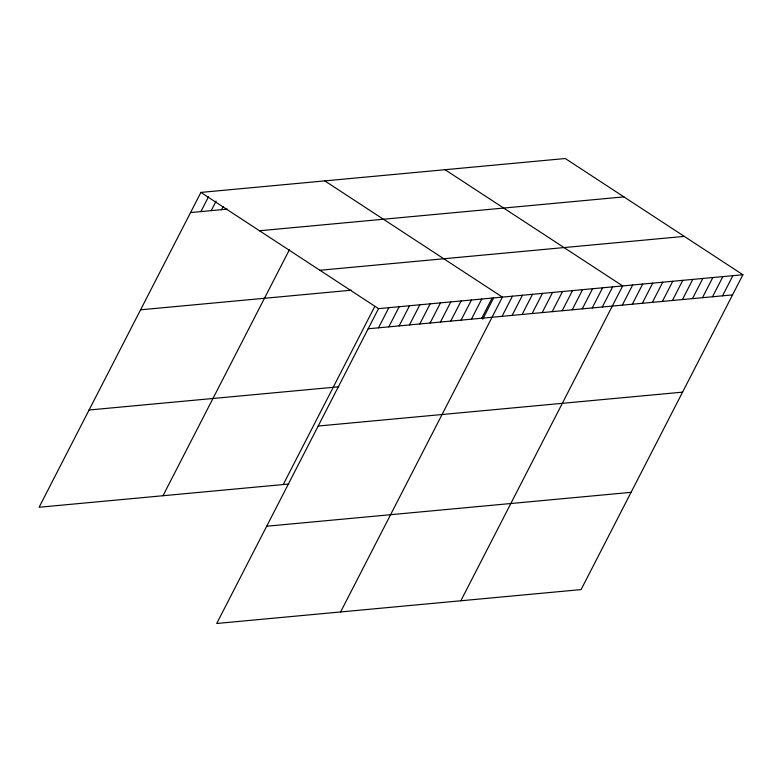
<?xml version="1.0" encoding="UTF-8"?>
<svg xmlns="http://www.w3.org/2000/svg" width="782" height="782" viewBox="0 0 782 782"><rect width="100%" height="100%" fill="white"/><g stroke="black" fill="none" stroke-linecap="round" stroke-linejoin="round"><path stroke-width="1.17" d="M742.9 274.746L378.517 308.636L216.712 623.479L581.094 589.589L742.9 274.746L565.288 158.521L200.906 192.411L39.1 507.254L288.802 484.029M200.876 211.599L208.511 196.751M211.199 210.641L216.106 201.091M221.521 209.684L223.163 206.497M162.988 495.729L289.448 249.663M283.231 484.547L374.412 307.14M378.488 327.824L388.85 307.668M388.81 326.866L399.172 306.71M399.133 325.899L409.494 305.752M409.465 324.941L419.817 304.794M419.787 323.983L430.139 303.827M430.11 323.025L440.462 302.869M440.432 322.067L450.794 301.911M450.755 321.099L461.116 300.953M461.077 320.141L471.438 299.995M471.409 319.183L481.761 299.027M481.732 318.225L492.083 298.069M482.729 319.164L493.569 298.069M340.6 611.954L502.406 297.111L324.794 180.886M502.073 316.329L512.435 296.183M512.093 315.4L522.454 295.244M522.112 314.462L532.474 294.315M532.131 313.533L542.493 293.387M542.161 312.605L552.512 292.448M552.18 311.666L562.532 291.52M562.199 310.737L572.551 290.591M572.219 309.809L582.57 289.653M582.238 308.87L592.59 288.724M592.257 307.942L602.609 287.796M602.277 307.013L612.638 286.857M460.842 600.772L622.658 285.929L445.046 169.704M622.316 305.146L632.677 285M632.335 304.218L642.696 284.062M642.364 303.279L652.716 283.133M652.384 302.351L662.735 282.204M662.403 301.422L672.755 281.266M672.422 300.483L682.774 280.337M682.442 299.555L692.793 279.409M692.461 298.626L702.822 278.47M702.48 297.688L712.842 277.542M712.5 296.759L722.861 276.613M722.519 295.831L732.881 275.675M190.554 212.557L227.259 209.146M259.516 230.758L623.899 196.878M319.906 270.279L684.289 236.389M140.574 309.809L351.304 290.21M368.166 328.782L732.548 294.892M89.08 410.003L338.782 386.787M318.186 426.034L682.569 392.144M266.691 526.227L631.074 492.337M200.906 192.411L378.517 308.636"/></g></svg>
